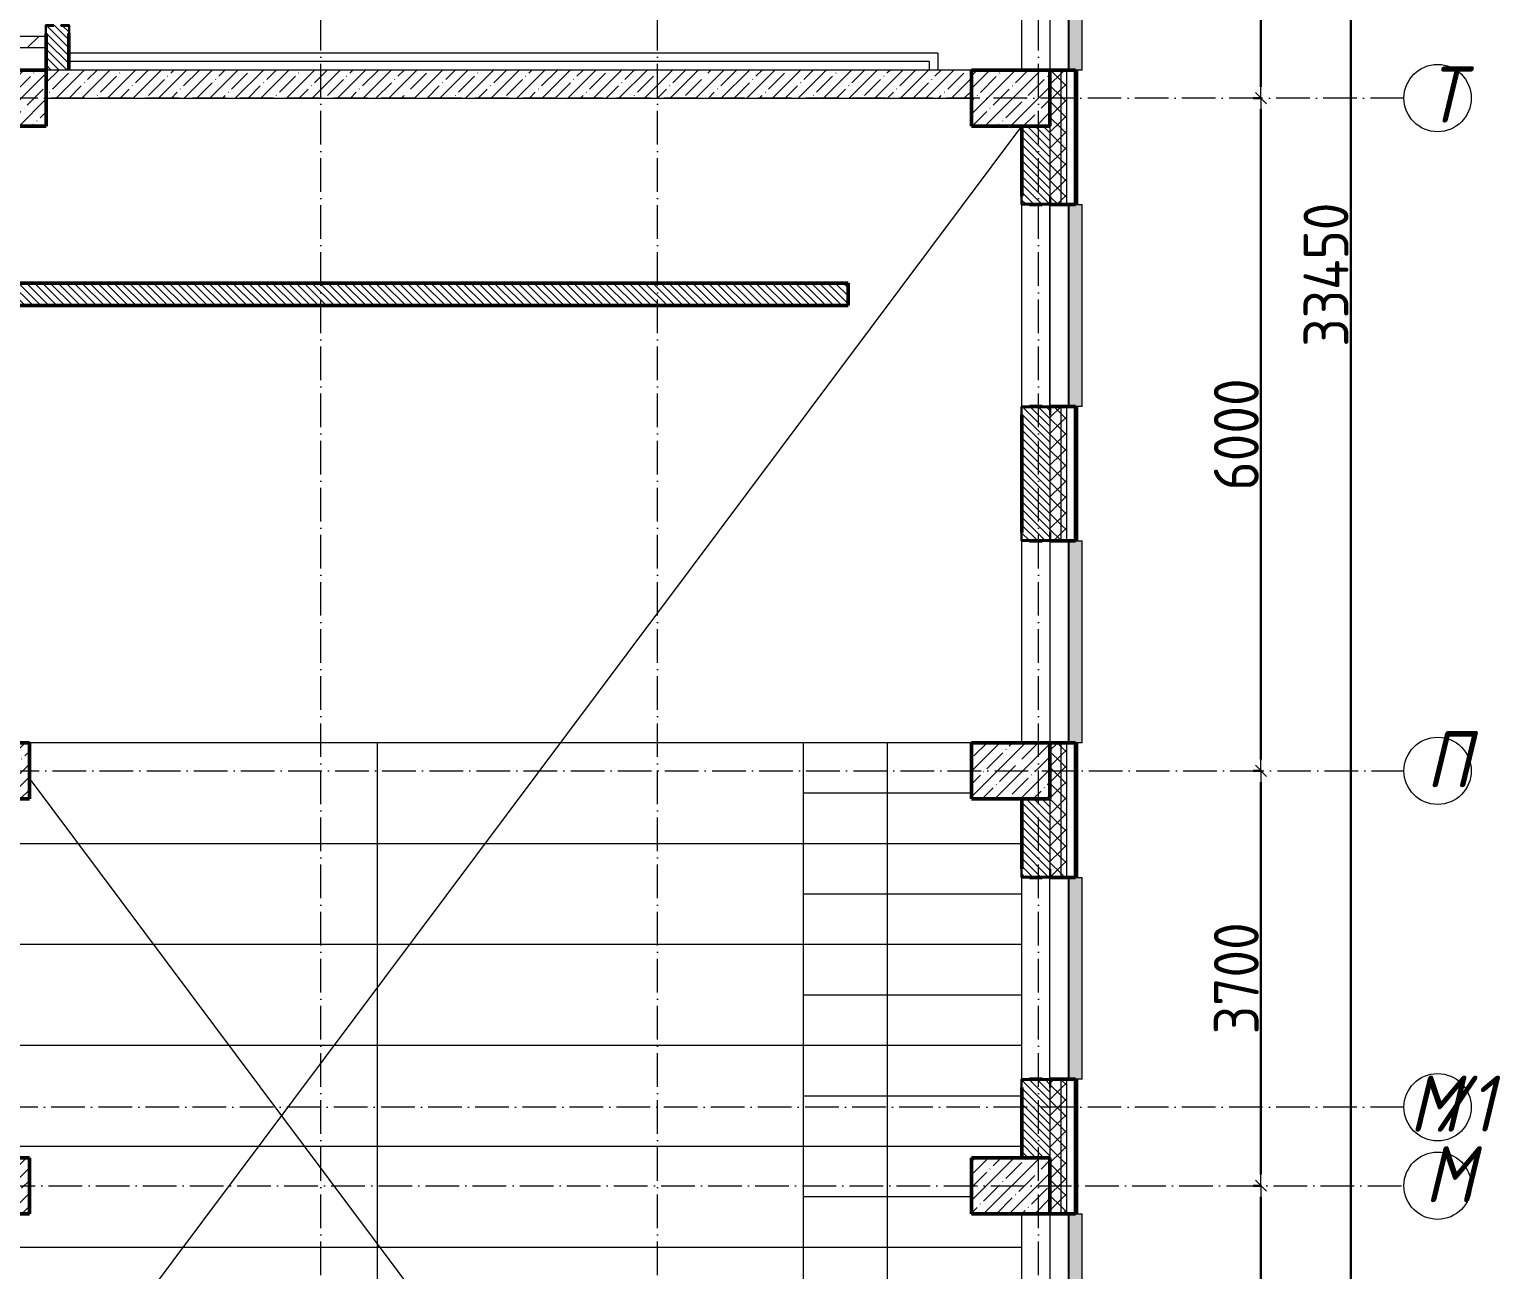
# Model space of a CAD drawing. Header units: millimetres. Extents: x -213536 to 1564669, y -45299 to 942238.
# Drawn here: x -1142 to 11978, y 481049 to 492109 of the extents above; entities that cross this region are included whole.
import ezdxf

# ---------------------------------------------------------------- set-up
doc = ezdxf.new("R2010")
doc.units = ezdxf.units.MM
doc.linetypes.add('50_200_ШТРИХ_1Т_ш5_п1_п1_', pattern=[700, 500, -100, 0, -100])
for name, color, linetype, lineweight in [('3.1) ЖБ окна 1.2 м', 102, 'Continuous', 30), ('A-____-____-DIMS', 7, 'Continuous', 9), ('A-DETL-____-OTLN-4', 7, 'Continuous', 18), ('A-GENM-____-MCUT', 7, 'Continuous', 25), ('A-GENM-____-OTLN-1', 7, 'Continuous', 25), ('A-GLAZ-____-OTLN', 7, 'Continuous', 9), ('A-WALL-____-MCUT-1', 7, 'Continuous', 9), ('A-WALL-____-MCUT-2', 7, 'Continuous', 50), ('A-WALL-____-MCUT-3', 7, 'Continuous', 9), ('A-WALL-____-OTLN', 7, 'Continuous', 9), ('A-WALL-____-PATT-1', 7, 'Continuous', 9), ('A-WALL-FNSH-MCUT-1', 7, 'Continuous', 9), ('S-COLS-____-MCUT', 7, 'Continuous', 50), ('S-COLS-____-OTLN', 7, 'Continuous', 9), ('S-GRID-____-IDEN', 7, 'Continuous', 9), ('S-GRID-____-OTLN-1', 7, '50_200_ШТРИХ_1Т_ш5_п1_п1_', 9), ('S-STRS-____-OTLN-1', 7, 'Continuous', 9)]:
    doc.layers.add(name, color=color, linetype=linetype, lineweight=lineweight)
doc.layers.add('A-GLAZ-____-OTLN-1', color=7, linetype='Continuous', lineweight=9, true_color=0xc0c0c0)
doc.styles.add('ISOCPEUR_I', font='isocpeui.ttf', dxfattribs={"width": 0.9, "height": 2.5})
doc.styles.add('СПДС', font='isocpeur.ttf', dxfattribs={"width": 0.9})
doc.dimstyles.new('Размера А3', dxfattribs={"dimtxt": 200, "dimasz": 100, "dimexe": 70, "dimexo": 100, "dimgap": 20, "dimtad": 1, "dimdec": 0, "dimrnd": 10, "dimzin": 0, "dimdsep": 46, "dimtxsty": 'СПДС', "dimblk": 'ARROWHEAD_6', "dimcen": 1, "dimclrd": 256, "dimclre": 256, "dimclrt": 256, "dimazin": 0, "dimtfac": 1, "dimtdec": 0, "dimtmove": 2, "dimatfit": 3, "dimfxl": 1, "dimtolj": 1, "dimtzin": 0, "dimarcsym": 0})
pattern_1 = [(135, (-15591.663, 459015.94), (-35.35534, -35.35534), [])]
pattern_2 = [(45, (-15591.66, 459015.94), (-70.71068, 70.71068), []), (135, (-15591.66, 459015.94), (-70.71068, -70.71068), [])]

# ---------------------------------------------------------------- blocks, each defined once
blk = doc.blocks.new('BSC_Колонна _Прямоугольная - 500х700-25976089-АР1_План отверстий 2 этажа в осях 1-64_А-ГГ')
at = {"layer": 'S-COLS-____-OTLN'}
h = blk.add_hatch(dxfattribs=at)
h.set_pattern_fill('FP_27', color=256, style=0, pattern_type=2)
h.set_pattern_definition([(315, (-32481.04, 23200), (114.04925, 114.04925), []), (315, (-32481.04, 23085.95), (114.04925, 114.04925), [201.613, -40.323, 3.353, -36.97])])
h.paths.add_polyline_path([(-250, 350), (-250, -350), (250, -350), (250, 350)], flags=0)
at = {"layer": 'S-COLS-____-MCUT'}
for p, q in [((250, 350), (-250, 350)), ((-250, 350), (-250, -350)), ((250, -350), (250, 350)), ((-250, -350), (250, -350))]:
    blk.add_line(p, q, dxfattribs=at)
blk = doc.blocks.new('BSC_Колонна _Прямоугольная - 500х700-V4-АР1_План отверстий 2 этажа в осях 1-64_А-ГГ')
at = {"layer": 'S-COLS-____-OTLN'}
h = blk.add_hatch(dxfattribs=at)
h.set_pattern_fill('FP_30', color=256, style=0, pattern_type=2)
h.set_pattern_definition([(315, (-32481.04, 14250), (114.04925, 114.04925), []), (315, (-32481.04, 14135.95), (114.04925, 114.04925), [201.613, -40.323, 3.353, -36.97])])
h.paths.add_polyline_path([(-250, 350), (-250, -350), (250, -350), (250, 350)], flags=0)
at = {"layer": 'S-COLS-____-MCUT'}
for p, q in [((250, 350), (-250, 350)), ((-250, 350), (-250, -350)), ((250, -350), (250, 350)), ((-250, -350), (250, -350))]:
    blk.add_line(p, q, dxfattribs=at)
blk = doc.blocks.new('BSC_Колонна _Прямоугольная - 500х700-V5-АР1_План отверстий 2 этажа в осях 1-64_А-ГГ')
at = {"layer": 'S-COLS-____-OTLN'}
h = blk.add_hatch(dxfattribs=at)
h.set_pattern_fill('FP_31', color=256, style=0, pattern_type=2)
h.set_pattern_definition([(315, (-22781.04, 14100), (114.0493, 114.0493), []), (315, (-22781.04, 13985.95), (114.0493, 114.0493), [201.613, -40.323, 3.353, -36.97])])
h.paths.add_polyline_path([(-250, 350), (-250, -350), (250, -350), (250, 350)], flags=0)
at = {"layer": 'S-COLS-____-MCUT'}
for p, q in [((250, 350), (-250, 350)), ((-250, 350), (-250, -350)), ((250, -350), (250, 350)), ((-250, -350), (250, -350))]:
    blk.add_line(p, q, dxfattribs=at)
blk = doc.blocks.new('BSC_Колонна _Прямоугольная - 500х700-V6-АР1_План отверстий 2 этажа в осях 1-64_А-ГГ')
at = {"layer": 'S-COLS-____-OTLN'}
h = blk.add_hatch(dxfattribs=at)
h.set_pattern_fill('FP_32', color=256, style=0, pattern_type=2)
h.set_pattern_definition([(315, (-26481.04, 14100), (114.04925, 114.04925), []), (315, (-26481.04, 13985.95), (114.04925, 114.04925), [201.613, -40.323, 3.353, -36.97])])
h.paths.add_polyline_path([(-250, 350), (-250, -350), (250, -350), (250, 350)], flags=0)
at = {"layer": 'S-COLS-____-MCUT'}
for p, q in [((250, 350), (-250, 350)), ((-250, 350), (-250, -350)), ((250, -350), (250, 350)), ((-250, -350), (250, -350))]:
    blk.add_line(p, q, dxfattribs=at)
blk = doc.blocks.new('BSC_Колонна _Прямоугольная - 500х700-V107-АР1_План отверстий 2 этажа в осях 1-64_А-ГГ')
at = {"layer": 'S-COLS-____-OTLN'}
h = blk.add_hatch(dxfattribs=at)
h.set_pattern_fill('FP_136', color=256, style=0, pattern_type=2)
h.set_pattern_definition([(315, (-22781.04, 23200), (114.04925, 114.04925), []), (315, (-22781.04, 23085.95), (114.04925, 114.04925), [201.613, -40.323, 3.353, -36.97])])
h.paths.add_polyline_path([(-250, 350), (-250, -350), (250, -350), (250, 350)], flags=0)
at = {"layer": 'S-COLS-____-MCUT'}
for p, q in [((250, 350), (-250, 350)), ((-250, 350), (-250, -350)), ((250, -350), (250, 350)), ((-250, -350), (250, -350))]:
    blk.add_line(p, q, dxfattribs=at)
blk = doc.blocks.new('BSC_Колонна _Прямоугольная - 500х700-V108-АР1_План отверстий 2 этажа в осях 1-64_А-ГГ')
at = {"layer": 'S-COLS-____-OTLN'}
h = blk.add_hatch(dxfattribs=at)
h.set_pattern_fill('FP_137', color=256, style=0, pattern_type=2)
h.set_pattern_definition([(315, (-26481.04, 23200), (114.04925, 114.04925), []), (315, (-26481.04, 23085.95), (114.04925, 114.04925), [201.613, -40.323, 3.353, -36.97])])
h.paths.add_polyline_path([(-250, 350), (-250, -350), (250, -350), (250, 350)], flags=0)
at = {"layer": 'S-COLS-____-MCUT'}
for p, q in [((250, 350), (-250, 350)), ((-250, 350), (-250, -350)), ((250, -350), (250, 350)), ((-250, -350), (250, -350))]:
    blk.add_line(p, q, dxfattribs=at)
blk = doc.blocks.new('Фахверк_СКБ_Уголок - 250_2700-27497298-АР1_План отверстий 2 этажа в осях 1-64_А-ГГ')
at = {"layer": 'A-GENM-____-MCUT'}
for p, q in [((200, 181), (125, 181)), ((125, 181), (125, 106)), ((131, 106), (131, 175)), ((131, 175), (200, 175)), ((200, 175), (200, 181)), ((125, 106), (131, 106)), ((131, -6), (125, -6)), ((125, -6), (125, -81)), ((125, -81), (200, -81)), ((131, -75), (131, -6)), ((200, -75), (131, -75)), ((200, -81), (200, -75))]:
    blk.add_line(p, q, dxfattribs=at)
blk = doc.blocks.new('Фахверк_СКБ_Уголок - 200_3960-28268576-АР1_План отверстий 2 этажа в осях 1-64_А-ГГ')
at = {"layer": 'A-GENM-____-MCUT'}
for p, q in [((200, 156), (125, 156)), ((125, 156), (125, 81)), ((131, 81), (131, 150)), ((131, 150), (200, 150)), ((200, 150), (200, 156)), ((125, 81), (131, 81)), ((131, 19), (125, 19)), ((125, 19), (125, -56)), ((131, -50), (131, 19)), ((125, -56), (200, -56)), ((200, -50), (131, -50)), ((200, -56), (200, -50))]:
    blk.add_line(p, q, dxfattribs=at)
blk = doc.blocks.new('Отлив_СКБ - Отлив витража_120_НВФ-V194-АР1_План отверстий 2 этажа в осях 1-64_А-ГГ')
at = {"layer": 'A-GLAZ-____-OTLN-1'}
for points in [[(1800, -2), (1800, 0), (0, 0), (0, -2), (1544, -2)], [(1544, -120), (1800, -120), (1800, -2), (0, -2), (0, -120)]]:
    blk.add_hatch(color=256, dxfattribs=at).paths.add_polyline_path(points, flags=0)
at = {"layer": 'A-GLAZ-____-OTLN'}
for p, q in [((0, 0), (1800, 0)), ((1800, -2), (0, -2)), ((0, -120), (0, -83)), ((0, -120), (1800, -120)), ((1800, -83), (1800, -120))]:
    blk.add_line(p, q, dxfattribs=at)
blk = doc.blocks.new('Ось сетки - Круг_Ø6_00__ISO-2_5_0_9K_-25732049-АР1_План отверстий 2 этажа в осях 1-64_А-ГГ')
at = {"layer": 'S-GRID-____-IDEN'}
blk.add_circle((0, 0), 3, dxfattribs=at)
blk = doc.blocks.new('ARROWHEAD_6')
at = {"color": 0, "linetype": 'Continuous'}
for p, q in [((0, 0), (-1, 0)), ((-0.5, -0.5), (0.5, 0.5))]:
    blk.add_line(p, q, dxfattribs=at)
blk = doc.blocks.new('*D5642')
at = {"layer": 'A-____-____-DIMS', "lineweight": -2, "transparency": 16777216}
for p, q in [((9847, 497497), (9771, 497497)), ((9841, 497397), (9841, 491597)), ((9847, 491497), (9771, 491497))]:
    blk.add_line(p, q, dxfattribs=at)
at = {"layer": 'Defpoints', "color": 0, "lineweight": 30, "transparency": 16777216}
for p in [(9947, 497497), (9841, 491497), (9947, 491497)]:
    blk.add_point(p, dxfattribs=at)
at = {"layer": 'A-____-____-DIMS', "lineweight": -2, "transparency": 16777216, "xscale": 100, "yscale": 100, "zscale": 100}
for p, rotation in [((9841, 497497), 90), ((9841, 491497), 270)]:
    blk.add_blockref('ARROWHEAD_6', p, dxfattribs=dict(at, rotation=rotation))
at = {"layer": 'A-____-____-DIMS', "transparency": 16777216, "insert": (9621, 494497), "char_height": 400, "attachment_point": 5, "rotation": 90, "style": 'СПДС'}
blk.add_mtext('\\A1;6000', dxfattribs=at)
blk = doc.blocks.new('*D5643')
at = {"layer": 'A-____-____-DIMS', "lineweight": -2, "transparency": 16777216}
for p, q in [((9847, 491497), (9771, 491497)), ((9841, 491397), (9841, 485597)), ((9847, 485497), (9771, 485497))]:
    blk.add_line(p, q, dxfattribs=at)
at = {"layer": 'Defpoints', "color": 0, "lineweight": 30, "transparency": 16777216}
for p in [(9947, 491497), (9841, 485497), (9947, 485497)]:
    blk.add_point(p, dxfattribs=at)
at = {"layer": 'A-____-____-DIMS', "lineweight": -2, "transparency": 16777216, "xscale": 100, "yscale": 100, "zscale": 100}
for p, rotation in [((9841, 491497), 90), ((9841, 485497), 270)]:
    blk.add_blockref('ARROWHEAD_6', p, dxfattribs=dict(at, rotation=rotation))
at = {"layer": 'A-____-____-DIMS', "transparency": 16777216, "insert": (9621, 488497), "char_height": 400, "attachment_point": 5, "rotation": 90, "style": 'СПДС'}
blk.add_mtext('\\A1;6000', dxfattribs=at)
blk = doc.blocks.new('*D5644')
at = {"layer": 'A-____-____-DIMS', "lineweight": -2, "transparency": 16777216}
for p, q in [((9847, 485497), (9771, 485497)), ((9841, 485397), (9841, 481897)), ((9847, 481797), (9771, 481797))]:
    blk.add_line(p, q, dxfattribs=at)
at = {"layer": 'Defpoints', "color": 0, "lineweight": 30, "transparency": 16777216}
for p in [(9947, 485497), (9841, 481797), (9947, 481797)]:
    blk.add_point(p, dxfattribs=at)
at = {"layer": 'A-____-____-DIMS', "lineweight": -2, "transparency": 16777216, "xscale": 100, "yscale": 100, "zscale": 100}
for p, rotation in [((9841, 485497), 90), ((9841, 481797), 270)]:
    blk.add_blockref('ARROWHEAD_6', p, dxfattribs=dict(at, rotation=rotation))
at = {"layer": 'A-____-____-DIMS', "transparency": 16777216, "insert": (9621, 483647), "char_height": 400, "attachment_point": 5, "rotation": 90, "style": 'СПДС'}
blk.add_mtext('\\A1;3700', dxfattribs=at)
blk = doc.blocks.new('*D5645')
at = {"layer": 'A-____-____-DIMS', "lineweight": -2, "transparency": 16777216}
for p, q in [((9847, 481797), (9771, 481797)), ((9841, 481697), (9841, 476597)), ((9847, 476497), (9771, 476497))]:
    blk.add_line(p, q, dxfattribs=at)
at = {"layer": 'Defpoints', "color": 0, "lineweight": 30, "transparency": 16777216}
for p in [(9947, 481797), (9841, 476497), (9947, 476497)]:
    blk.add_point(p, dxfattribs=at)
at = {"layer": 'A-____-____-DIMS', "lineweight": -2, "transparency": 16777216, "xscale": 100, "yscale": 100, "zscale": 100}
for p, rotation in [((9841, 481797), 90), ((9841, 476497), 270)]:
    blk.add_blockref('ARROWHEAD_6', p, dxfattribs=dict(at, rotation=rotation))
at = {"layer": 'A-____-____-DIMS', "transparency": 16777216, "insert": (9621, 479147), "char_height": 400, "attachment_point": 5, "rotation": 90, "style": 'СПДС'}
blk.add_mtext('\\A1;5300', dxfattribs=at)
blk = doc.blocks.new('*D5647')
at = {"layer": 'A-____-____-DIMS', "lineweight": -2, "transparency": 16777216}
for p, q in [((10635, 506647), (10711, 506647)), ((10641, 473297), (10641, 506547)), ((10635, 473197), (10711, 473197))]:
    blk.add_line(p, q, dxfattribs=at)
at = {"layer": 'Defpoints', "color": 0, "lineweight": 30, "transparency": 16777216}
for p in [(10535, 506647), (10641, 506647), (10535, 473197)]:
    blk.add_point(p, dxfattribs=at)
at = {"layer": 'A-____-____-DIMS', "lineweight": -2, "transparency": 16777216, "xscale": 100, "yscale": 100, "zscale": 100}
for p, rotation in [((10641, 506647), 90), ((10641, 473197), 270)]:
    blk.add_blockref('ARROWHEAD_6', p, dxfattribs=dict(at, rotation=rotation))
at = {"layer": 'A-____-____-DIMS', "transparency": 16777216, "insert": (10421, 489922), "char_height": 400, "attachment_point": 5, "rotation": 90, "style": 'СПДС'}
blk.add_mtext('\\A1;33450', dxfattribs=at)
blk = doc.blocks.new('2этаж')
at = {"layer": 'S-GRID-____-OTLN-1', "color": 251, "ltscale": 0.6, "true_color": 0x636466}
for p, q in [((1458.3, 454533.3), (1458.3, 508896.9)), ((4458.3, 454533.3), (4458.3, 508896.9)), ((7858.3, 454533.3), (7858.3, 508896.9)), ((11116.1, 491497), (-20260.4, 491497)), ((-20260.4, 485497), (11116.1, 485497)), ((11116.1, 482497), (-20260.4, 482497)), ((-7691.7, 481797), (11116.1, 481797))]:
    blk.add_line(p, q, dxfattribs=at)
at = {"layer": 'S-GRID-____-IDEN', "char_height": 500, "attachment_point": 1, "style": 'ISOCPEUR_I'}
for s, insert, width in [('\\fISOCPEUR|b0|i1|c204|p34|;\\W.9;Т', (11318.7, 491778.9), 223.671), ('\\fISOCPEUR|b0|i1|c204|p34|;\\W.9;П', (11313.5, 485849.4), 223.671), ('\\fISOCPEUR|b0|i1|c204|p34|;\\W.9;М', (11163.9, 482778.9), 252.532), ('/1', (11372.2, 482778.9), 346.329), ('\\fISOCPEUR|b0|i1|c204|p34|;\\W.9;М', (11301.8, 482149.4), 252.532)]:
    blk.add_mtext(s, dxfattribs=dict(at, insert=insert, width=width))
at = {"layer": 'A-____-____-DIMS'}
for base, p1, p2, picture, middle in [((10640.9, 506647), (10534.8, 473197), (10534.8, 506647), '*D5647', (10420.9, 489922)), ((9840.9, 491497), (9946.9, 497497), (9946.9, 491497), '*D5642', (9620.9, 494497)), ((9840.9, 485497), (9946.9, 491497), (9946.9, 485497), '*D5643', (9620.9, 488497)), ((9840.9, 481797), (9946.9, 485497), (9946.9, 481797), '*D5644', (9620.9, 483647)), ((9840.9, 476497), (9946.9, 481797), (9946.9, 476497), '*D5645', (9620.9, 479147))]:
    dim = blk.add_linear_dim(base=base, p1=p1, p2=p2, angle=90, dimstyle='Размера А3', override={"dimtxt": 400}, dxfattribs=at)
    dim.commit()
    dim.dimension.update_dxf_attribs({"geometry": picture, "text_midpoint": middle})

msp = doc.modelspace()

# ---------------------------------------------------------------- hatches: boundary and pattern name
at = {"layer": 'A-WALL-____-PATT-1'}
h = msp.add_hatch(dxfattribs=at)
h.set_pattern_fill('FP_1', color=256, style=0, pattern_type=2)
h.set_pattern_definition(pattern_2)
h.paths.add_polyline_path([(8108.3, 468547), (8108.3, 470747), (8058.3, 470747), (8058.3, 468547)], flags=0)
h.paths.add_polyline_path([(8058.3, 472547), (8108.3, 472547), (8108.3, 473747), (8058.3, 473747), (8058.3, 473511.8)], flags=0)
h.paths.add_polyline_path([(8058.3, 475547), (8108.3, 475547), (8108.3, 476747), (8058.3, 476747)], flags=0)
h.paths.add_polyline_path([(8108.3, 478547), (8108.3, 479747), (8058.3, 479747), (8058.3, 478547)], flags=0)
h.paths.add_polyline_path([(8108.3, 481547), (8108.3, 482747), (8058.3, 482747), (8058.3, 481547)], flags=0)
h.paths.add_polyline_path([(8108.3, 484547), (8108.3, 485747), (8058.3, 485747), (8058.3, 484547)], flags=0)
h.paths.add_polyline_path([(8108.3, 487547), (8108.3, 488747), (8058.3, 488747), (8058.3, 487547)], flags=0)
h.paths.add_polyline_path([(8108.3, 490547), (8108.3, 491747), (8058.3, 491747), (8058.3, 490547)], flags=0)
h.paths.add_polyline_path([(8108.3, 493547), (8108.3, 494747), (8058.3, 494747), (8058.3, 493547)], flags=0)
h.paths.add_polyline_path([(8108.3, 496547), (8108.3, 497747), (8058.3, 497747), (8058.3, 496547)], flags=0)
h.paths.add_polyline_path([(8108.3, 499547), (8108.3, 500797), (8058.3, 500797), (8058.3, 499547)], flags=0)
h.paths.add_polyline_path([(8108.3, 502597), (8108.3, 506847), (8058.3, 506847), (8058.3, 502597)], flags=0)
h = msp.add_hatch(dxfattribs=at)
h.set_pattern_fill('FP_1', color=256, style=0, pattern_type=2)
h.set_pattern_definition(pattern_2)
h.paths.add_polyline_path([(8058.3, 468547), (8058.3, 470747), (7964.3, 470747), (7964.3, 470672), (7958.3, 470672), (7958.3, 468547)], flags=0)
h.paths.add_polyline_path([(7964.3, 472547), (8058.3, 472547), (8058.3, 473747), (7964.3, 473747), (7964.3, 473672), (7958.3, 473672), (7958.3, 472622), (7964.3, 472622), (7964.3, 472553)], flags=0)
h.paths.add_polyline_path([(8058.3, 475547), (8058.3, 476747), (7958.3, 476747), (7958.3, 475622), (7964.3, 475622), (7964.3, 475547)], flags=0)
h.paths.add_polyline_path([(8058.3, 478547), (8058.3, 479747), (7964.3, 479747), (7964.3, 479672), (7958.3, 479672), (7958.3, 478622), (7964.3, 478622), (7964.3, 478547)], flags=0)
h.paths.add_polyline_path([(7958.3, 481547), (8058.3, 481547), (8058.3, 482747), (7964.3, 482747), (7964.3, 482672), (7958.3, 482672), (7958.3, 482047)], flags=0)
h.paths.add_polyline_path([(7964.3, 484547), (8058.3, 484547), (8058.3, 485747), (7958.3, 485747), (7958.3, 484622), (7964.3, 484622), (7964.3, 484553)], flags=0)
h.paths.add_polyline_path([(8058.3, 487547), (8058.3, 488747), (7964.3, 488747), (7964.3, 488672), (7958.3, 488672), (7958.3, 487622), (7964.3, 487622), (7964.3, 487547)], flags=0)
h.paths.add_polyline_path([(8058.3, 490547), (8058.3, 491747), (7958.3, 491747), (7958.3, 490622), (7964.3, 490622), (7964.3, 490547)], flags=0)
h.paths.add_polyline_path([(7964.3, 493547), (8058.3, 493547), (8058.3, 494747), (7964.3, 494747), (7964.3, 494672), (7958.3, 494672), (7958.3, 493622), (7964.3, 493622), (7964.3, 493553)], flags=0)
h.paths.add_polyline_path([(7964.3, 496547), (8058.3, 496547), (8058.3, 497747), (7958.3, 497747), (7958.3, 496622), (7964.3, 496622), (7964.3, 496553)], flags=0)
h.paths.add_polyline_path([(8058.3, 499547), (8058.3, 500797), (7964.3, 500797), (7964.3, 500722), (7958.3, 500722), (7958.3, 499622), (7964.3, 499622), (7964.3, 499547)], flags=0)
h.paths.add_polyline_path([(8058.3, 502597), (8058.3, 506747), (7958.3, 506747), (7958.3, 502597)], flags=0)
h = msp.add_hatch(dxfattribs=at)
h.set_pattern_fill('FP_3', color=256, style=0, pattern_type=2)
h.set_pattern_definition([(45, (-15591.66, 459015.94), (-85.5366, 85.5366), []), (45, (-15534.64, 459015.94), (-85.5366, 85.5366), [])])
h.paths.add_polyline_path([(8208.3, 468737), (8208.3, 470747), (8188.3, 470747), (8188.3, 468737)], flags=0)
h.paths.add_polyline_path([(8208.3, 472547), (8208.3, 473747), (8188.3, 473747), (8188.3, 472547)], flags=0)
h.paths.add_polyline_path([(8208.3, 475547), (8208.3, 476747), (8188.3, 476747), (8188.3, 475547)], flags=0)
h.paths.add_polyline_path([(8208.3, 478547), (8208.3, 479747), (8188.3, 479747), (8188.3, 478547)], flags=0)
h.paths.add_polyline_path([(8208.3, 481547), (8208.3, 482747), (8188.3, 482747), (8188.3, 481547)], flags=0)
h.paths.add_polyline_path([(8208.3, 484547), (8208.3, 485747), (8188.3, 485747), (8188.3, 484547)], flags=0)
h.paths.add_polyline_path([(8208.3, 487547), (8208.3, 488747), (8188.3, 488747), (8188.3, 487547)], flags=0)
h.paths.add_polyline_path([(8208.3, 490547), (8208.3, 491747), (8188.3, 491747), (8188.3, 490547)], flags=0)
h.paths.add_polyline_path([(8188.3, 493547), (8208.3, 493547), (8208.3, 494747), (8188.3, 494747), (8188.3, 494151.6)], flags=0)
h.paths.add_polyline_path([(8208.3, 496547), (8208.3, 497747), (8188.3, 497747), (8188.3, 496547)], flags=0)
h.paths.add_polyline_path([(8208.3, 499547), (8208.3, 500567), (8188.3, 500567), (8188.3, 499547)], flags=0)
h = msp.add_hatch(dxfattribs=at)
h.set_pattern_fill('FP_6', color=256, style=0, pattern_type=2)
h.set_pattern_definition(pattern_1)
h.paths.add_polyline_path([(-991.7, 491747), (-791.7, 491747), (-791.7, 492141), (-860.7, 492141), (-860.7, 492147), (-922.7, 492147), (-922.7, 492141), (-991.7, 492141), (-991.7, 492072)], flags=0)
h.paths.add_polyline_path([(-860.7, 493847), (-860.7, 493853), (-791.7, 493853), (-791.7, 495647), (-991.7, 495647), (-991.5, 493853), (-922.7, 493853), (-922.7, 493847)], flags=0)
h.paths.add_polyline_path([(-791.7, 496847), (-791.7, 498997), (-991.7, 498997), (-991.7, 496847), (-897.2, 496847)], flags=0)
h = msp.add_hatch(dxfattribs=at)
h.set_pattern_fill('FP_4', color=256, style=0, pattern_type=2)
h.set_pattern_definition([(45, (-15591.66, 459015.94), (-84.8528, 84.8528), [])])
h.paths.add_polyline_path([(-991.7, 491947), (-991.7, 492047), (-1591.7, 492047), (-1591.7, 491947), (-1465.6, 491947)], flags=0)
h = msp.add_hatch(dxfattribs=at)
h.set_pattern_fill('FP_25', color=256, style=0, pattern_type=2)
h.set_pattern_definition([(45, (-15591.66, 459015.94), (-114.04925, 114.04925), []), (45, (-15477.61, 459015.94), (-114.04925, 114.04925), [201.612, -40.322, 3.353, -36.97])])
h.paths.add_polyline_path([(7258.3, 491497), (7258.3, 491747), (-991.7, 491747), (-991.7, 491497), (5604.2, 491497)], flags=0)
h = msp.add_hatch(dxfattribs=at)
h.set_pattern_fill('FP_6', color=256, style=0, pattern_type=2)
h.set_pattern_definition(pattern_1)
h.paths.add_polyline_path([(7889.3, 487547), (7889.3, 487553), (7958.3, 487553), (7958.3, 488741), (7889.3, 488741), (7889.3, 488747), (7777.3, 488747), (7777.3, 488741), (7708.3, 488741), (7708.3, 487553), (7777.3, 487553), (7777.3, 487547)], flags=0)
h.paths.add_polyline_path([(7889.3, 490547), (7889.3, 490553), (7958.3, 490553), (7958.3, 491247), (7708.3, 491247), (7708.3, 490553), (7777.3, 490553), (7777.3, 490547)], flags=0)
h = msp.add_hatch(dxfattribs=at)
h.set_pattern_fill('FP_6', color=256, style=0, pattern_type=2)
h.set_pattern_definition(pattern_1)
h.paths.add_polyline_path([(6158.3, 489647), (6158.3, 489847), (-3141.7, 489847), (-3141.7, 489647), (5604.2, 489647)], flags=0)
h = msp.add_hatch(dxfattribs=at)
h.set_pattern_fill('FP_6', color=256, style=0, pattern_type=2)
h.set_pattern_definition(pattern_1)
h.paths.add_polyline_path([(7958.3, 482047), (7958.3, 482741), (7889.3, 482741), (7889.3, 482747), (7777.3, 482747), (7777.3, 482741), (7708.3, 482741), (7708.3, 482047)], flags=0)
h.paths.add_polyline_path([(7889.3, 484547), (7889.3, 484553), (7958.3, 484553), (7958.3, 485247), (7708.3, 485247), (7708.3, 484553), (7777.3, 484553), (7777.3, 484547)], flags=0)

# ---------------------------------------------------------------- linework, layer by layer
at = {"layer": 'A-DETL-____-OTLN-4'}
for p, q in [((6958.3, 491897), (-791.7, 491897)), ((6958.3, 491897), (6958.3, 491747)), ((6883.3, 491822), (-791.7, 491822)), ((6883.3, 491822), (6883.3, 491747)), ((-5491.7, 473597), (7708.3, 491247)), ((7708.3, 473597), (-1141.7, 485430.5))]:
    msp.add_line(p, q, dxfattribs=at)
at = {"layer": 'A-WALL-____-MCUT-1'}
for p, q in [((7258.3, 491747), (-991.7, 491747)), ((-991.7, 491497), (7258.3, 491497))]:
    msp.add_line(p, q, dxfattribs=at)
at = {"layer": 'A-WALL-____-MCUT-2'}
for p, q in [((-991.7, 492072), (-991.7, 491747)), ((-791.7, 491747), (-791.7, 492072)), ((8188.3, 491747), (7958.3, 491747)), ((8188.3, 490547), (8188.3, 491747)), ((7708.3, 491247), (7708.3, 490622)), ((7777.3, 490547), (7889.3, 490547)), ((7964.3, 490547), (8188.3, 490547)), ((6158.3, 489847), (-3141.7, 489847)), ((6158.3, 489647), (6158.3, 489847)), ((-3141.7, 489647), (6158.3, 489647)), ((7889.3, 488747), (7777.3, 488747)), ((8188.3, 488747), (7964.3, 488747)), ((8188.3, 487547), (8188.3, 488747)), ((7708.3, 488672), (7708.3, 487622)), ((7777.3, 487547), (7889.3, 487547)), ((7964.3, 487547), (8188.3, 487547)), ((8188.3, 485747), (7958.3, 485747)), ((8188.3, 484547), (8188.3, 485747)), ((7708.3, 485247), (7708.3, 484622)), ((7777.3, 484547), (7889.3, 484547)), ((7964.3, 484547), (8188.3, 484547)), ((7708.3, 482672), (7708.3, 482047)), ((7889.3, 482747), (7777.3, 482747)), ((8188.3, 482747), (7964.3, 482747)), ((8188.3, 481547), (8188.3, 482747)), ((7958.3, 481547), (8188.3, 481547))]:
    msp.add_line(p, q, dxfattribs=at)
at = {"layer": 'A-WALL-____-MCUT-3'}
for p, q in [((8058.3, 490547), (8058.3, 491747)), ((8108.3, 490547), (8108.3, 491747)), ((7958.3, 491247), (7958.3, 490622)), ((8058.3, 487547), (8058.3, 488747)), ((8108.3, 487547), (8108.3, 488747)), ((7958.3, 488672), (7958.3, 487622)), ((8058.3, 484547), (8058.3, 485747)), ((8108.3, 484547), (8108.3, 485747)), ((7958.3, 485247), (7958.3, 484622)), ((7958.3, 482672), (7958.3, 482047)), ((8058.3, 481547), (8058.3, 482747)), ((8108.3, 481547), (8108.3, 482747))]:
    msp.add_line(p, q, dxfattribs=at)
at = {"layer": 'A-WALL-____-OTLN'}
for p, q in [((7708.3, 491747), (7708.3, 493547)), ((7958.3, 493547), (7958.3, 491747)), ((7708.3, 488747), (7708.3, 490547)), ((7958.3, 488747), (7958.3, 490547)), ((7958.3, 490547), (7958.3, 488747)), ((7708.3, 485747), (7708.3, 487547)), ((7958.3, 487547), (7958.3, 487547)), ((7958.3, 487547), (7958.3, 485747)), ((7708.3, 482747), (7708.3, 484547)), ((7958.3, 482747), (7958.3, 484547)), ((7708.3, 479747), (7708.3, 481547)), ((7958.3, 481547), (7958.3, 481547)), ((7958.3, 481547), (7958.3, 479747))]:
    msp.add_line(p, q, dxfattribs=at)
at = {"layer": 'A-WALL-FNSH-MCUT-1'}
for p, q in [((-991.7, 492047), (-1691.7, 492047)), ((-1591.7, 491947), (-991.7, 491947)), ((8208.3, 491747), (8188.3, 491747)), ((8208.3, 490547), (8208.3, 491747)), ((8188.3, 490547), (8208.3, 490547)), ((8208.3, 488747), (8188.3, 488747)), ((8208.3, 487547), (8208.3, 488747)), ((8188.3, 487547), (8208.3, 487547)), ((8208.3, 485747), (8188.3, 485747)), ((8208.3, 484547), (8208.3, 485747)), ((8188.3, 484547), (8208.3, 484547)), ((8208.3, 482747), (8188.3, 482747)), ((8208.3, 481547), (8208.3, 482747)), ((8188.3, 481547), (8208.3, 481547))]:
    msp.add_line(p, q, dxfattribs=at)
at = {"layer": 'S-STRS-____-OTLN-1'}
for p, q in [((5758.3, 485747), (-1141.7, 485747)), ((5758.3, 485747), (-1141.7, 485747)), ((1958.3, 485747), (1958.3, 484847)), ((7258.3, 485747), (5758.3, 485747)), ((7258.3, 485747), (5758.3, 485747)), ((5758.3, 485747), (5758.3, 484847)), ((6508.3, 485747), (6508.3, 485297)), ((5758.3, 485297), (5758.3, 484847)), ((7258.3, 485297), (5758.3, 485297)), ((7258.3, 485297), (5758.3, 485297)), ((6508.3, 485297), (6508.3, 484847)), ((5758.3, 484847), (-1841.7, 484847)), ((5758.3, 484847), (-1841.7, 484847)), ((1958.3, 484847), (1958.3, 483947)), ((7708.3, 484847), (5758.3, 484847)), ((7708.3, 484847), (5758.3, 484847)), ((5758.3, 484847), (5758.3, 483947)), ((6508.3, 484847), (6508.3, 484397)), ((5758.3, 484397), (5758.3, 483947)), ((7708.3, 484397), (5758.3, 484397)), ((7708.3, 484397), (5758.3, 484397)), ((6508.3, 484397), (6508.3, 483947)), ((5758.3, 483947), (-1841.7, 483947)), ((5758.3, 483947), (-1841.7, 483947)), ((1958.3, 483947), (1958.3, 483047)), ((7708.3, 483947), (5758.3, 483947)), ((7708.3, 483947), (5758.3, 483947)), ((5758.3, 483947), (5758.3, 483047)), ((6508.3, 483947), (6508.3, 483497)), ((5758.3, 483497), (5758.3, 483047)), ((7708.3, 483497), (5758.3, 483497)), ((7708.3, 483497), (5758.3, 483497)), ((6508.3, 483497), (6508.3, 483047)), ((5758.3, 483047), (-1841.7, 483047)), ((5758.3, 483047), (-1841.7, 483047)), ((1958.3, 483047), (1958.3, 482147)), ((7708.3, 483047), (5758.3, 483047)), ((7708.3, 483047), (5758.3, 483047)), ((5758.3, 483047), (5758.3, 482147)), ((6508.3, 483047), (6508.3, 482597)), ((5758.3, 482597), (5758.3, 482147)), ((7708.3, 482597), (5758.3, 482597)), ((7708.3, 482597), (5758.3, 482597)), ((6508.3, 482597), (6508.3, 482147)), ((5758.3, 482147), (-1841.7, 482147)), ((5758.3, 482147), (-1841.7, 482147)), ((1958.3, 482147), (1958.3, 481247)), ((7708.3, 482147), (5758.3, 482147)), ((7708.3, 482147), (5758.3, 482147)), ((5758.3, 482147), (5758.3, 481247)), ((6508.3, 482147), (6508.3, 481697)), ((5758.3, 481697), (5758.3, 481247)), ((7258.3, 481697), (5758.3, 481697)), ((7258.3, 481697), (5758.3, 481697)), ((6508.3, 481697), (6508.3, 481247)), ((5758.3, 481247), (-1841.7, 481247)), ((5758.3, 481247), (-1841.7, 481247)), ((1958.3, 481247), (1958.3, 480347)), ((7708.3, 481247), (5758.3, 481247)), ((7708.3, 481247), (5758.3, 481247)), ((5758.3, 481247), (5758.3, 480347)), ((6508.3, 481247), (6508.3, 480797))]:
    msp.add_line(p, q, dxfattribs=at)

# ---------------------------------------------------------------- block references
at = {"layer": '3.1) ЖБ окна 1.2 м'}
msp.add_blockref('2этаж', (0, 0), dxfattribs=at)
at = {"layer": 'A-GENM-____-OTLN-1'}
for name, p, rotation in [('Фахверк_СКБ_Уголок - 200_3960-28268576-АР1_План отверстий 2 этажа в осях 1-64_А-ГГ', (-941.7, 492272), 270.0000000000007), ('Фахверк_СКБ_Уголок - 250_2700-27497298-АР1_План отверстий 2 этажа в осях 1-64_А-ГГ', (7883.3, 490422), 89.99999999999991), ('Фахверк_СКБ_Уголок - 250_2700-27497298-АР1_План отверстий 2 этажа в осях 1-64_А-ГГ', (7783.3, 488872), 269.9999999999999), ('Фахверк_СКБ_Уголок - 250_2700-27497298-АР1_План отверстий 2 этажа в осях 1-64_А-ГГ', (7883.3, 487422), 89.99999999999991), ('Фахверк_СКБ_Уголок - 250_2700-27497298-АР1_План отверстий 2 этажа в осях 1-64_А-ГГ', (7883.3, 484422), 89.99999999999991), ('Фахверк_СКБ_Уголок - 250_2700-27497298-АР1_План отверстий 2 этажа в осях 1-64_А-ГГ', (7783.3, 482872), 269.9999999999999)]:
    msp.add_blockref(name, p, dxfattribs=dict(at, rotation=rotation))
at = {"layer": 'A-GLAZ-____-OTLN', "rotation": 90}
for p in [(8125.3, 491747), (8125.3, 488747), (8125.3, 485747), (8125.3, 482747), (8125.3, 479747)]:
    msp.add_blockref('Отлив_СКБ - Отлив витража_120_НВФ-V194-АР1_План отверстий 2 этажа в осях 1-64_А-ГГ', p, dxfattribs=at)
at = {"layer": 'S-COLS-____-OTLN', "rotation": 89.9999999999999}
for name, p in [('BSC_Колонна _Прямоугольная - 500х700-V4-АР1_План отверстий 2 этажа в осях 1-64_А-ГГ', (-1341.7, 491497)), ('BSC_Колонна _Прямоугольная - 500х700-25976089-АР1_План отверстий 2 этажа в осях 1-64_А-ГГ', (7608.3, 491497)), ('BSC_Колонна _Прямоугольная - 500х700-V6-АР1_План отверстий 2 этажа в осях 1-64_А-ГГ', (-1491.7, 485497)), ('BSC_Колонна _Прямоугольная - 500х700-V108-АР1_План отверстий 2 этажа в осях 1-64_А-ГГ', (7608.3, 485497)), ('BSC_Колонна _Прямоугольная - 500х700-V5-АР1_План отверстий 2 этажа в осях 1-64_А-ГГ', (-1491.7, 481797)), ('BSC_Колонна _Прямоугольная - 500х700-V107-АР1_План отверстий 2 этажа в осях 1-64_А-ГГ', (7608.3, 481797))]:
    msp.add_blockref(name, p, dxfattribs=at)
at = {"layer": 'S-GRID-____-IDEN', "xscale": 99.99999999999993, "yscale": 99.99999999999993, "zscale": 99.99999999999993}
for p, rotation in [((11416.1, 491497), 89.9999999999998), ((11416.1, 485497), 269.9999999999996), ((11416.1, 482497), 89.9999999999998), ((11416.1, 481797), 269.9999999999996)]:
    msp.add_blockref('Ось сетки - Круг_Ø6_00__ISO-2_5_0_9K_-25732049-АР1_План отверстий 2 этажа в осях 1-64_А-ГГ', p, dxfattribs=dict(at, rotation=rotation))

doc.saveas('drawing.dxf')
